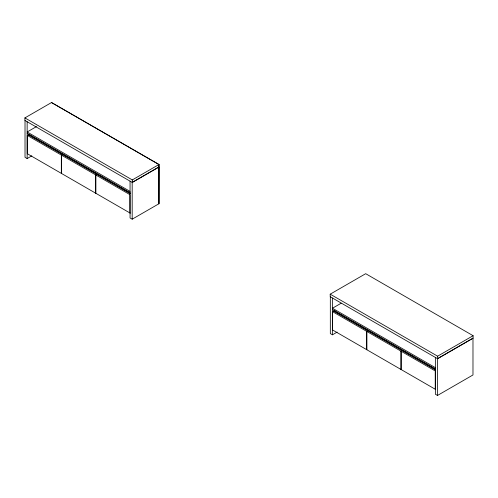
<?xml version="1.0" encoding="UTF-8"?>
<svg xmlns="http://www.w3.org/2000/svg" width="498" height="498" viewBox="0 0 498 498"><rect width="100%" height="100%" fill="white"/><g stroke="black" fill="none" stroke-linecap="round" stroke-linejoin="round"><path stroke-width="0.75" d="M158.924 167.079L132.306 182.449L24.9 120.435L24.9 117.908L51.518 102.544L158.924 164.552L158.924 203.894L159.043 164.483L51.636 102.613M36.46 126.598L27.147 131.976L130.059 191.394M27.265 135.394L28.33 134.777L62.399 154.448L61.335 155.059L27.265 135.394L27.265 153.695L130.283 213.175M28.747 135.219L29.812 134.609M25.018 120.504L25.018 157.318L27.147 158.545L31.804 155.855M61.571 155.195L62.636 154.585L96.699 174.25L95.635 174.866L61.571 155.195L61.571 173.503M95.871 193.305L95.871 175.003L96.936 174.387L130.339 193.672M24.9 117.908L132.306 179.921L159.043 164.483M132.188 219.188L158.806 203.825L158.806 167.011L132.188 182.38L132.188 219.188L130.059 217.962L130.059 181.148M330.205 294.175L365.694 273.688L473.1 335.702L473.1 338.223L437.611 358.716L330.205 296.702L330.205 294.175L437.611 356.188L473.1 335.702M341.155 303.22L332.452 308.243L435.364 367.661M332.571 311.661L333.635 311.045L367.705 330.716L366.64 331.326L332.571 311.661L332.571 329.962L435.588 389.436M334.052 311.487L335.117 310.877M330.323 296.771L330.323 333.585L332.452 334.812L337.14 332.104M366.877 331.463L367.941 330.853L402.01 350.517L400.946 351.134L366.877 331.463L366.877 349.77M401.183 369.572L401.183 351.271L402.247 350.654L435.644 369.939M437.493 395.456L472.982 374.969L472.982 338.154L437.493 358.647L437.493 395.456L435.364 394.229L435.364 357.415M27.147 133.277L130.059 192.689M332.452 309.544L435.364 368.956M29.276 134.914L130.171 193.168M334.581 311.182L435.476 369.435M95.871 175.003L129.941 194.674L129.941 212.976M401.183 351.271L435.246 370.942L435.246 389.243M437.611 356.188L437.611 358.716M400.946 351.134L400.946 369.435M366.64 331.326L366.64 349.633M332.452 298.003L332.452 334.812M132.306 179.921L132.306 182.449M95.635 174.866L95.635 193.168M61.335 155.059L61.335 173.366M27.147 121.736L27.147 158.545"/></g></svg>
